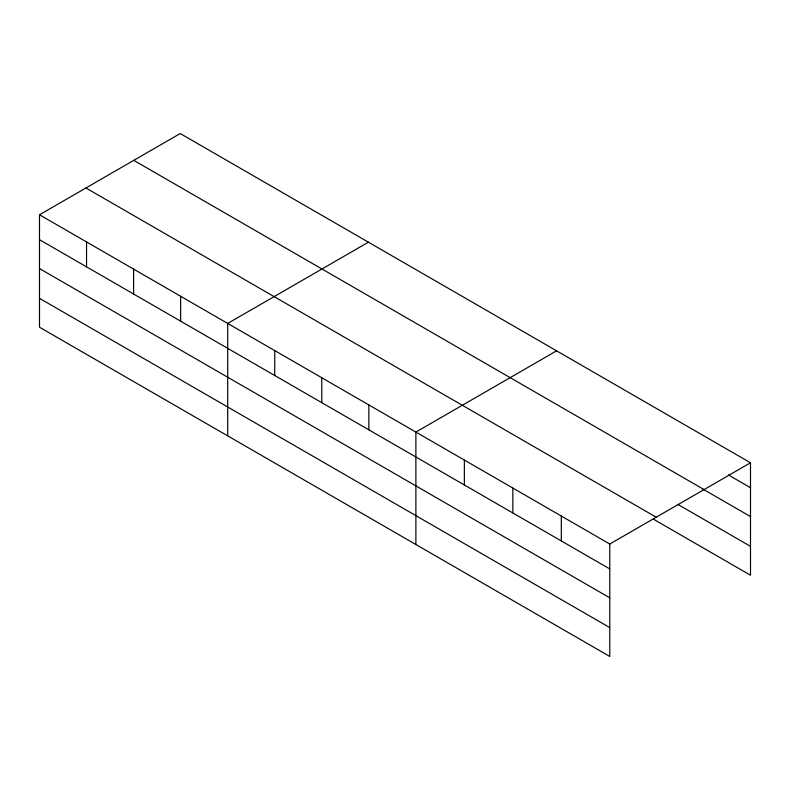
<?xml version="1.0" encoding="UTF-8"?>
<svg xmlns="http://www.w3.org/2000/svg" width="790" height="790" viewBox="0 0 790 790"><rect width="100%" height="100%" fill="white"/><g stroke="black" fill="none" stroke-linecap="round" stroke-linejoin="round"><path stroke-width="1.19" d="M609.781 597.823L609.781 544.024L39.5 214.781L39.5 327.218L609.781 656.46L609.781 597.823L39.5 268.57M653.547 519.247L750.5 575.219L750.5 462.782L180.219 133.54L39.5 214.781M368.407 242.184L227.698 323.426L227.698 435.863M556.604 350.839L415.886 432.081L415.886 544.517M609.781 544.024L750.5 462.782M728.37 474.918L750.5 487.697M133.777 160.35L704.068 489.593M703.08 489.207L750.5 516.581M677.79 504.356L750.5 546.344M85.932 187.971L656.223 517.223M39.5 239.686L609.781 568.938M39.5 298.334L609.781 627.586M561.315 516.038L561.315 540.952M512.838 488.052L512.838 512.967M464.362 460.066L464.362 484.981M368.841 404.924L368.841 429.829M321.787 377.758L321.787 402.673M274.742 350.592L274.742 375.507M180.643 296.27L180.643 321.175M133.599 269.104L133.599 294.018M86.544 241.938L86.544 266.852"/></g></svg>
